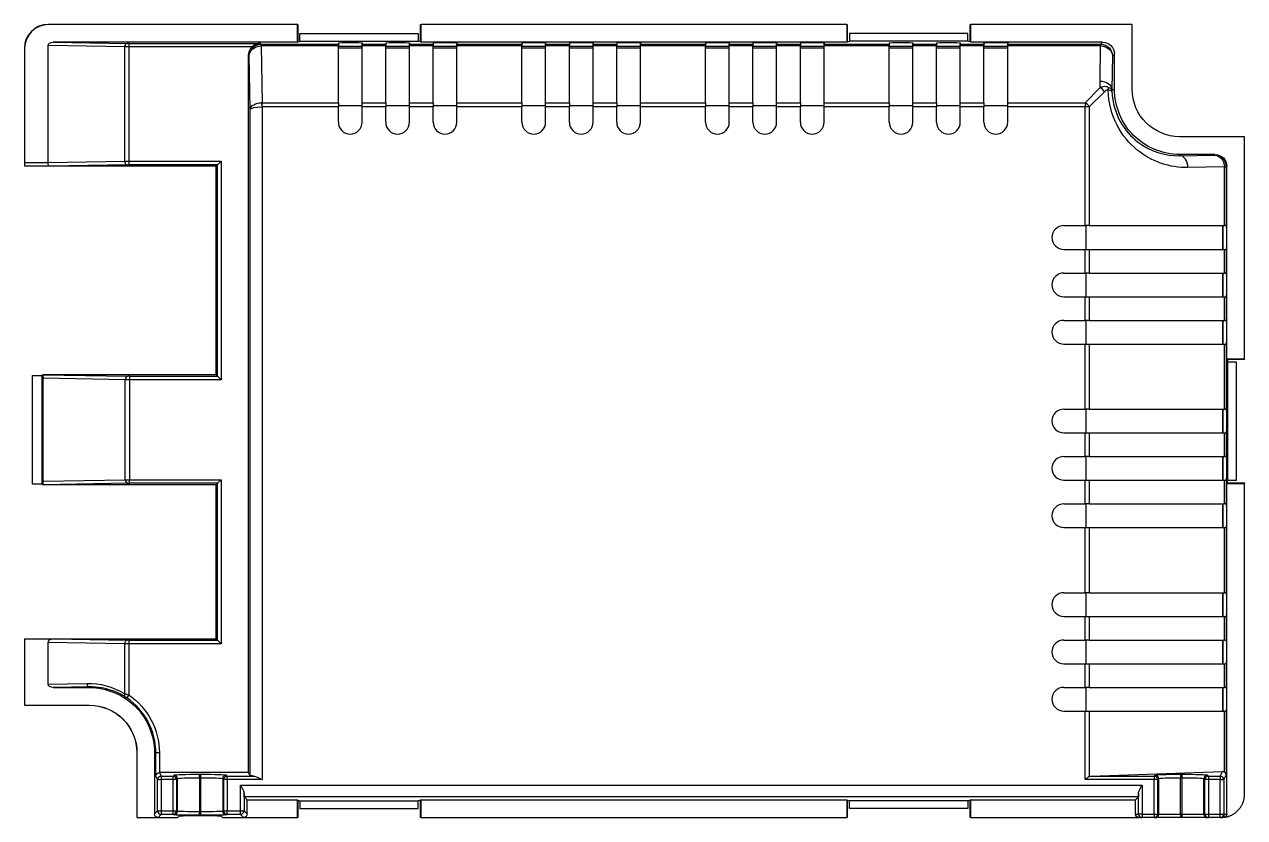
# Model space of a CAD drawing. Header units: millimetres. Extents: x 135 to 621, y 172 to 816.
# Drawn here: x 220 to 323, y 593.3 to 660.3 of the extents above; entities that cross this region are included whole.
import ezdxf

# ---------------------------------------------------------------- set-up
doc = ezdxf.new("R2010")
doc.units = ezdxf.units.MM
doc.layers.add('13', color=7, linetype='CONTINUOUS')

msp = doc.modelspace()

# ---------------------------------------------------------------- linework, layer by layer
at = {"layer": '13', "color": 155, "linetype": 'Continuous'}
for p, q in [((243.03, 660.303), (221.96, 660.303)), ((221.96, 660.286), (221.96, 660.303)), ((242.977, 660.286), (221.96, 660.286)), ((242.977, 660.286), (243.03, 660.303)), ((242.977, 660.286), (242.977, 658.803)), ((243.03, 660.303), (243.03, 658.821)), ((253.396, 658.821), (253.396, 660.303)), ((253.396, 660.303), (253.449, 660.303)), ((289.372, 660.303), (253.449, 660.303)), ((253.449, 658.803), (253.449, 660.303)), ((289.372, 660.303), (289.372, 658.803)), ((289.372, 660.303), (289.425, 660.303)), ((289.425, 660.303), (289.425, 658.821)), ((299.792, 658.821), (299.792, 660.303)), ((299.792, 660.303), (299.844, 660.303)), ((313.476, 660.303), (299.844, 660.303)), ((299.844, 658.803), (299.844, 660.303)), ((313.476, 654.817), (313.476, 660.303)), ((243.213, 658.882), (243.213, 659.533)), ((243.213, 659.533), (253.213, 659.533)), ((253.213, 659.533), (253.213, 658.882)), ((289.608, 659.533), (289.608, 658.882)), ((299.608, 659.533), (289.608, 659.533)), ((299.608, 658.882), (299.608, 659.533)), ((219.961, 658.303), (219.961, 648.319)), ((219.978, 658.303), (219.961, 658.303)), ((219.978, 658.303), (219.978, 648.631)), ((228.428, 658.396), (221.96, 658.507)), ((221.96, 648.633), (221.96, 658.507)), ((222.382, 658.803), (228.639, 658.696)), ((242.977, 658.803), (222.382, 658.803)), ((228.428, 648.744), (228.428, 658.396)), ((228.779, 658.695), (228.779, 658.395)), ((228.779, 658.695), (239.881, 658.695)), ((228.779, 658.395), (228.779, 648.745)), ((239.177, 658.395), (228.779, 658.395)), ((239.881, 658.695), (239.943, 658.632)), ((239.937, 658.483), (240.02, 653.687)), ((239.943, 658.483), (239.943, 658.632)), ((239.943, 658.632), (246.461, 658.632)), ((246.461, 658.483), (239.943, 658.483)), ((242.977, 658.803), (243.03, 658.821)), ((243.03, 658.821), (243.213, 658.882)), ((243.213, 658.882), (253.213, 658.882)), ((246.461, 658.751), (246.461, 658.632)), ((246.461, 658.632), (246.461, 658.483)), ((246.461, 653.687), (246.461, 658.483)), ((246.461, 658.331), (248.461, 658.331)), ((248.461, 658.751), (248.461, 658.632)), ((248.461, 658.632), (250.461, 658.632)), ((248.461, 658.483), (248.461, 658.632)), ((250.461, 658.483), (248.461, 658.483)), ((248.461, 653.687), (248.461, 658.483)), ((250.461, 658.751), (250.461, 658.632)), ((250.461, 658.632), (250.461, 658.483)), ((250.461, 653.687), (250.461, 658.483)), ((250.461, 658.331), (252.461, 658.331)), ((252.461, 658.751), (252.461, 658.632)), ((252.461, 658.483), (252.461, 658.632)), ((252.461, 658.632), (254.461, 658.632)), ((254.461, 658.483), (252.461, 658.483)), ((252.461, 653.687), (252.461, 658.483)), ((253.396, 658.821), (253.213, 658.882)), ((253.449, 658.803), (253.396, 658.821)), ((289.372, 658.803), (253.449, 658.803)), ((254.461, 658.751), (254.461, 658.632)), ((254.461, 658.632), (254.461, 658.483)), ((254.461, 653.687), (254.461, 658.483)), ((254.461, 658.331), (256.461, 658.331)), ((256.461, 658.751), (256.461, 658.632)), ((256.461, 658.483), (256.461, 658.632)), ((256.461, 658.632), (261.961, 658.632)), ((256.461, 653.687), (256.461, 658.483)), ((261.961, 658.483), (256.461, 658.483)), ((261.961, 658.751), (261.961, 658.632)), ((261.961, 658.632), (261.961, 658.483)), ((261.961, 653.687), (261.961, 658.483)), ((261.961, 658.331), (263.961, 658.331)), ((263.961, 658.751), (263.961, 658.632)), ((263.961, 658.483), (263.961, 658.632)), ((263.961, 658.632), (265.961, 658.632)), ((265.961, 658.483), (263.961, 658.483)), ((263.961, 653.687), (263.961, 658.483)), ((265.961, 658.751), (265.961, 658.632)), ((265.961, 658.632), (265.961, 658.483)), ((265.961, 653.687), (265.961, 658.483)), ((265.961, 658.331), (267.961, 658.331)), ((267.961, 658.751), (267.961, 658.632)), ((267.961, 658.483), (267.961, 658.632)), ((267.961, 658.632), (269.961, 658.632)), ((267.961, 653.687), (267.961, 658.483)), ((269.961, 658.483), (267.961, 658.483)), ((269.961, 658.751), (269.961, 658.632)), ((269.961, 658.632), (269.961, 658.483)), ((269.961, 653.687), (269.961, 658.483)), ((269.961, 658.331), (271.961, 658.331)), ((271.961, 658.751), (271.961, 658.632)), ((271.961, 658.632), (277.461, 658.632)), ((271.961, 658.483), (271.961, 658.632)), ((271.961, 653.687), (271.961, 658.483)), ((277.461, 658.483), (271.961, 658.483)), ((277.461, 658.751), (277.461, 658.632)), ((277.461, 658.632), (277.461, 658.483)), ((277.461, 653.687), (277.461, 658.483)), ((277.461, 658.331), (279.461, 658.331)), ((279.461, 658.751), (279.461, 658.632)), ((279.461, 658.632), (281.461, 658.632)), ((279.461, 658.483), (279.461, 658.632)), ((281.461, 658.483), (279.461, 658.483)), ((279.461, 653.687), (279.461, 658.483)), ((281.461, 658.751), (281.461, 658.632)), ((281.461, 658.632), (281.461, 658.483)), ((281.461, 653.687), (281.461, 658.483)), ((281.461, 658.331), (283.461, 658.331)), ((283.461, 658.751), (283.461, 658.632)), ((283.461, 658.483), (283.461, 658.632)), ((283.461, 658.632), (285.461, 658.632)), ((283.461, 653.687), (283.461, 658.483)), ((285.461, 658.483), (283.461, 658.483)), ((285.461, 658.751), (285.461, 658.632)), ((285.461, 658.632), (285.461, 658.483)), ((285.461, 653.687), (285.461, 658.483)), ((285.461, 658.331), (287.461, 658.331)), ((287.461, 658.751), (287.461, 658.632)), ((287.461, 658.483), (287.461, 658.632)), ((287.461, 658.632), (292.961, 658.632)), ((292.961, 658.483), (287.461, 658.483)), ((287.461, 653.687), (287.461, 658.483)), ((289.372, 658.803), (289.425, 658.821)), ((289.425, 658.821), (289.608, 658.882)), ((299.608, 658.882), (289.608, 658.882)), ((292.961, 658.751), (292.961, 658.632)), ((292.961, 658.632), (292.961, 658.483)), ((292.961, 653.687), (292.961, 658.483)), ((292.961, 658.331), (294.961, 658.331)), ((294.961, 658.751), (294.961, 658.632)), ((294.961, 658.632), (296.961, 658.632)), ((294.961, 658.483), (294.961, 658.632)), ((296.961, 658.483), (294.961, 658.483)), ((294.961, 653.687), (294.961, 658.483)), ((296.961, 658.751), (296.961, 658.632)), ((296.961, 658.632), (296.961, 658.483)), ((296.961, 653.687), (296.961, 658.483)), ((296.961, 658.331), (298.961, 658.331)), ((298.961, 658.751), (298.961, 658.632)), ((298.961, 658.483), (298.961, 658.632)), ((298.961, 658.632), (300.961, 658.632)), ((300.961, 658.483), (298.961, 658.483)), ((298.961, 653.687), (298.961, 658.483)), ((299.792, 658.821), (299.608, 658.882)), ((299.844, 658.803), (299.792, 658.821)), ((310.976, 658.803), (299.844, 658.803)), ((300.961, 658.751), (300.961, 658.632)), ((300.961, 658.632), (300.961, 658.483)), ((300.961, 653.687), (300.961, 658.483)), ((300.961, 658.331), (302.961, 658.331)), ((302.961, 658.751), (302.961, 658.632)), ((302.961, 658.632), (310.805, 658.632)), ((302.961, 658.483), (302.961, 658.632)), ((302.961, 653.687), (302.961, 658.483)), ((310.805, 658.483), (302.961, 658.483)), ((310.76, 655.518), (310.811, 658.483)), ((310.805, 658.632), (310.976, 658.803)), ((310.805, 658.632), (310.805, 658.483)), ((238.886, 597.1), (238.886, 657.69)), ((238.94, 657.636), (238.886, 657.69)), ((239.017, 653.132), (238.94, 657.636)), ((311.808, 657.636), (311.76, 654.817)), ((311.976, 657.803), (311.808, 657.636)), ((311.976, 654.817), (311.976, 657.803)), ((309.494, 653.687), (310.774, 654.967)), ((311.124, 654.616), (309.845, 653.337)), ((311.76, 654.817), (311.976, 654.817)), ((239.017, 596.837), (239.017, 653.132)), ((240.017, 653.337), (240.015, 653.687)), ((240.017, 653.337), (240.017, 596.513)), ((240.02, 653.337), (240.02, 653.687)), ((240.02, 653.687), (246.461, 653.687)), ((246.461, 653.337), (240.02, 653.337)), ((246.461, 653.687), (246.461, 653.337)), ((248.461, 653.419), (246.461, 653.419)), ((246.461, 652.041), (246.461, 653.337)), ((248.461, 653.337), (248.461, 653.687)), ((248.461, 653.687), (250.461, 653.687)), ((250.461, 653.337), (248.461, 653.337)), ((248.461, 652.041), (248.461, 653.337)), ((250.461, 653.687), (250.461, 653.337)), ((252.461, 653.419), (250.461, 653.419)), ((250.461, 652.041), (250.461, 653.337)), ((252.461, 653.337), (252.461, 653.687)), ((252.461, 653.687), (254.461, 653.687)), ((254.461, 653.337), (252.461, 653.337)), ((252.461, 652.041), (252.461, 653.337)), ((254.461, 653.687), (254.461, 653.337)), ((256.461, 653.419), (254.461, 653.419)), ((254.461, 652.041), (254.461, 653.337)), ((256.461, 653.337), (256.461, 653.687)), ((256.461, 653.687), (261.961, 653.687)), ((261.961, 653.337), (256.461, 653.337)), ((256.461, 652.041), (256.461, 653.337)), ((261.961, 653.687), (261.961, 653.337)), ((263.961, 653.419), (261.961, 653.419)), ((261.961, 652.041), (261.961, 653.337)), ((263.961, 653.337), (263.961, 653.687)), ((263.961, 653.687), (265.961, 653.687)), ((263.961, 652.041), (263.961, 653.337)), ((265.961, 653.337), (263.961, 653.337)), ((265.961, 653.687), (265.961, 653.337)), ((267.961, 653.419), (265.961, 653.419)), ((265.961, 652.041), (265.961, 653.337)), ((267.961, 653.687), (269.961, 653.687)), ((267.961, 653.337), (267.961, 653.687)), ((269.961, 653.337), (267.961, 653.337)), ((267.961, 652.041), (267.961, 653.337)), ((269.961, 653.687), (269.961, 653.337)), ((271.961, 653.419), (269.961, 653.419)), ((269.961, 652.041), (269.961, 653.337)), ((271.961, 653.687), (277.461, 653.687)), ((271.961, 653.337), (271.961, 653.687)), ((277.461, 653.337), (271.961, 653.337)), ((271.961, 652.041), (271.961, 653.337)), ((277.461, 653.687), (277.461, 653.337)), ((279.461, 653.419), (277.461, 653.419)), ((277.461, 652.041), (277.461, 653.337)), ((279.461, 653.687), (281.461, 653.687)), ((279.461, 653.337), (279.461, 653.687)), ((279.461, 652.041), (279.461, 653.337)), ((281.461, 653.337), (279.461, 653.337)), ((281.461, 653.687), (281.461, 653.337)), ((283.461, 653.419), (281.461, 653.419)), ((281.461, 652.041), (281.461, 653.337)), ((283.461, 653.337), (283.461, 653.687)), ((283.461, 653.687), (285.461, 653.687)), ((283.461, 652.041), (283.461, 653.337)), ((285.461, 653.337), (283.461, 653.337)), ((285.461, 653.687), (285.461, 653.337)), ((287.461, 653.419), (285.461, 653.419)), ((285.461, 652.041), (285.461, 653.337)), ((287.461, 653.337), (287.461, 653.687)), ((287.461, 653.687), (292.961, 653.687)), ((287.461, 652.041), (287.461, 653.337)), ((292.961, 653.337), (287.461, 653.337)), ((292.961, 653.687), (292.961, 653.337)), ((294.961, 653.419), (292.961, 653.419)), ((292.961, 652.041), (292.961, 653.337)), ((294.961, 653.337), (294.961, 653.687)), ((294.961, 653.687), (296.961, 653.687)), ((296.961, 653.337), (294.961, 653.337)), ((294.961, 652.041), (294.961, 653.337)), ((296.961, 653.687), (296.961, 653.337)), ((298.961, 653.419), (296.961, 653.419)), ((296.961, 652.041), (296.961, 653.337)), ((298.961, 653.687), (300.961, 653.687)), ((298.961, 653.337), (298.961, 653.687)), ((300.961, 653.337), (298.961, 653.337)), ((298.961, 652.041), (298.961, 653.337)), ((300.961, 653.687), (300.961, 653.337)), ((302.961, 653.419), (300.961, 653.419)), ((300.961, 652.041), (300.961, 653.337)), ((302.961, 653.337), (302.961, 653.687)), ((302.961, 653.687), (309.494, 653.687)), ((309.494, 653.337), (302.961, 653.337)), ((302.961, 652.041), (302.961, 653.337)), ((309.494, 653.687), (309.494, 653.337)), ((309.845, 653.337), (309.494, 653.337)), ((309.494, 643.303), (309.494, 653.337)), ((309.845, 653.337), (309.845, 643.303)), ((322.961, 650.818), (317.475, 650.818)), ((322.961, 632.039), (322.961, 650.818)), ((317.475, 649.214), (317.475, 649.318)), ((320.461, 649.318), (317.475, 649.318)), ((317.475, 649.214), (320.407, 649.264)), ((320.407, 649.264), (320.461, 649.318)), ((219.973, 648.331), (219.961, 648.319)), ((222.011, 648.319), (219.961, 648.319)), ((222.082, 648.331), (219.973, 648.331)), ((219.978, 648.631), (221.96, 648.631)), ((221.96, 648.633), (228.428, 648.744)), ((236.143, 648.319), (222.011, 648.319)), ((228.639, 648.444), (222.082, 648.331)), ((228.779, 648.745), (228.779, 648.445)), ((228.779, 648.745), (236.569, 648.745)), ((236.269, 648.445), (228.779, 648.445)), ((236.269, 648.445), (236.143, 648.319)), ((236.143, 630.716), (236.143, 648.319)), ((236.569, 648.745), (236.269, 648.445)), ((236.269, 630.591), (236.269, 648.445)), ((236.569, 648.745), (236.569, 630.291)), ((321.254, 648.267), (318.176, 648.214)), ((321.403, 648.261), (321.254, 648.261)), ((321.254, 643.303), (321.254, 648.261)), ((321.461, 648.318), (321.403, 648.261)), ((321.403, 648.261), (321.403, 643.303)), ((321.461, 632.039), (321.461, 648.318)), ((307.699, 643.303), (309.494, 643.303)), ((309.845, 643.303), (309.494, 643.303)), ((309.576, 641.303), (309.576, 643.303)), ((309.845, 643.303), (321.254, 643.303)), ((321.102, 643.303), (321.102, 641.303)), ((321.403, 643.303), (321.254, 643.303)), ((321.408, 643.303), (321.403, 643.303)), ((307.699, 641.303), (309.494, 641.303)), ((309.494, 641.303), (309.845, 641.303)), ((309.494, 639.303), (309.494, 641.303)), ((309.845, 641.303), (309.845, 639.303)), ((309.845, 641.303), (321.254, 641.303)), ((321.254, 639.303), (321.254, 641.303)), ((321.254, 641.303), (321.403, 641.303)), ((321.408, 641.303), (321.403, 641.303)), ((321.403, 641.303), (321.403, 639.303)), ((307.699, 639.303), (309.494, 639.303)), ((309.845, 639.303), (309.494, 639.303)), ((309.576, 637.303), (309.576, 639.303)), ((309.845, 639.303), (321.254, 639.303)), ((321.102, 639.303), (321.102, 637.303)), ((321.403, 639.303), (321.254, 639.303)), ((321.408, 639.303), (321.403, 639.303)), ((307.699, 637.303), (309.494, 637.303)), ((309.494, 637.303), (309.845, 637.303)), ((309.494, 635.303), (309.494, 637.303)), ((309.845, 637.303), (309.845, 635.303)), ((309.845, 637.303), (321.254, 637.303)), ((321.254, 635.303), (321.254, 637.303)), ((321.254, 637.303), (321.403, 637.303)), ((321.403, 637.303), (321.403, 635.303)), ((321.408, 637.303), (321.403, 637.303)), ((307.699, 635.303), (309.494, 635.303)), ((309.845, 635.303), (309.494, 635.303)), ((309.576, 633.303), (309.576, 635.303)), ((309.845, 635.303), (321.254, 635.303)), ((321.102, 635.303), (321.102, 633.303)), ((321.403, 635.303), (321.254, 635.303)), ((321.408, 635.303), (321.403, 635.303)), ((307.699, 633.303), (309.494, 633.303)), ((309.494, 627.803), (309.494, 633.303)), ((309.494, 633.303), (309.845, 633.303)), ((309.845, 633.303), (309.845, 627.803)), ((309.845, 633.303), (321.254, 633.303)), ((321.254, 633.303), (321.403, 633.303)), ((321.254, 627.803), (321.254, 633.303)), ((321.403, 633.303), (321.403, 627.803)), ((321.408, 633.303), (321.403, 633.303)), ((322.961, 632.039), (321.461, 632.039)), ((321.461, 632.039), (321.478, 631.986)), ((321.478, 631.986), (321.539, 631.803)), ((322.961, 631.986), (321.478, 631.986)), ((321.539, 631.803), (322.249, 631.803)), ((321.539, 621.773), (321.539, 631.803)), ((322.249, 631.803), (322.249, 621.773)), ((322.961, 632.039), (322.961, 631.986)), ((220.654, 630.655), (221.462, 630.655)), ((220.654, 621.477), (220.654, 630.655)), ((221.462, 630.655), (221.523, 630.716)), ((221.462, 621.477), (221.462, 630.655)), ((221.523, 630.716), (221.525, 630.714)), ((236.143, 630.716), (221.523, 630.716)), ((221.525, 630.714), (228.689, 630.592)), ((221.532, 621.722), (221.532, 630.411)), ((228.478, 630.292), (221.532, 630.411)), ((228.829, 630.591), (236.269, 630.591)), ((228.829, 630.591), (228.829, 630.291)), ((236.143, 630.716), (236.269, 630.591)), ((236.569, 630.291), (236.269, 630.591)), ((228.478, 621.841), (228.478, 630.292)), ((228.829, 630.291), (228.829, 621.842)), ((236.569, 630.291), (228.829, 630.291)), ((307.699, 627.803), (309.494, 627.803)), ((309.845, 627.803), (309.494, 627.803)), ((309.576, 625.803), (309.576, 627.803)), ((309.845, 627.803), (321.254, 627.803)), ((321.102, 627.803), (321.102, 625.803)), ((321.403, 627.803), (321.254, 627.803)), ((321.408, 627.803), (321.403, 627.803)), ((307.699, 625.803), (309.494, 625.803)), ((309.494, 625.803), (309.845, 625.803)), ((309.494, 623.803), (309.494, 625.803)), ((309.845, 625.803), (309.845, 623.803)), ((309.845, 625.803), (321.254, 625.803)), ((321.254, 623.803), (321.254, 625.803)), ((321.254, 625.803), (321.403, 625.803)), ((321.408, 625.803), (321.403, 625.803)), ((321.403, 625.803), (321.403, 623.803)), ((307.699, 623.803), (309.494, 623.803)), ((309.845, 623.803), (309.494, 623.803)), ((309.576, 621.803), (309.576, 623.803)), ((309.845, 623.803), (321.254, 623.803)), ((321.102, 623.803), (321.102, 621.803)), ((321.403, 623.803), (321.254, 623.803)), ((321.408, 623.803), (321.403, 623.803)), ((221.462, 621.477), (220.654, 621.477)), ((221.462, 621.477), (221.523, 621.416)), ((221.523, 621.416), (221.525, 621.418)), ((236.143, 621.416), (221.523, 621.416)), ((228.689, 621.541), (221.525, 621.418)), ((221.532, 621.722), (228.478, 621.841)), ((228.829, 621.842), (236.569, 621.842)), ((228.829, 621.542), (228.829, 621.842)), ((236.269, 621.542), (228.829, 621.542)), ((236.269, 621.542), (236.143, 621.416)), ((236.143, 608.416), (236.143, 621.416)), ((236.269, 621.542), (236.569, 621.842)), ((236.269, 608.291), (236.269, 621.542)), ((236.569, 621.842), (236.569, 607.991)), ((307.699, 621.803), (309.494, 621.803)), ((309.494, 619.803), (309.494, 621.803)), ((309.494, 621.803), (309.845, 621.803)), ((309.845, 621.803), (309.845, 619.803)), ((309.845, 621.803), (321.254, 621.803)), ((321.254, 619.803), (321.254, 621.803)), ((321.254, 621.803), (321.403, 621.803)), ((321.408, 621.803), (321.403, 621.803)), ((321.403, 621.803), (321.403, 619.803)), ((321.461, 621.538), (321.478, 621.59)), ((321.461, 593.615), (321.461, 621.538)), ((321.461, 621.538), (322.961, 621.538)), ((321.478, 621.59), (321.539, 621.773)), ((321.478, 621.59), (322.961, 621.59)), ((322.249, 621.773), (321.539, 621.773)), ((322.961, 621.59), (322.961, 621.538)), ((322.961, 595.303), (322.961, 621.538)), ((307.699, 619.803), (309.494, 619.803)), ((309.845, 619.803), (309.494, 619.803)), ((309.576, 617.803), (309.576, 619.803)), ((309.845, 619.803), (321.254, 619.803)), ((321.102, 619.803), (321.102, 617.803)), ((321.403, 619.803), (321.254, 619.803)), ((321.408, 619.803), (321.403, 619.803)), ((307.699, 617.803), (309.494, 617.803)), ((309.494, 612.303), (309.494, 617.803)), ((309.494, 617.803), (309.845, 617.803)), ((309.845, 617.803), (321.254, 617.803)), ((309.845, 617.803), (309.845, 612.303)), ((321.254, 612.303), (321.254, 617.803)), ((321.254, 617.803), (321.403, 617.803)), ((321.408, 617.803), (321.403, 617.803)), ((321.403, 617.803), (321.403, 612.303)), ((307.699, 612.303), (309.494, 612.303)), ((309.845, 612.303), (309.494, 612.303)), ((309.576, 610.303), (309.576, 612.303)), ((309.845, 612.303), (321.254, 612.303)), ((321.102, 612.303), (321.102, 610.303)), ((321.403, 612.303), (321.254, 612.303)), ((321.408, 612.303), (321.403, 612.303)), ((307.699, 610.303), (309.494, 610.303)), ((309.494, 608.303), (309.494, 610.303)), ((309.494, 610.303), (309.845, 610.303)), ((309.845, 610.303), (321.254, 610.303)), ((309.845, 610.303), (309.845, 608.303)), ((321.254, 610.303), (321.403, 610.303)), ((321.254, 608.303), (321.254, 610.303)), ((321.403, 610.303), (321.403, 608.303)), ((321.408, 610.303), (321.403, 610.303)), ((219.961, 608.416), (219.961, 602.788)), ((219.978, 608.399), (219.961, 608.416)), ((219.961, 608.416), (221.511, 608.416)), ((219.978, 608.399), (222.382, 608.399)), ((219.978, 608.399), (219.978, 602.806)), ((221.511, 608.416), (236.143, 608.416)), ((228.428, 607.992), (221.96, 608.103)), ((221.96, 604.584), (221.96, 608.103)), ((222.382, 608.399), (228.639, 608.292)), ((228.428, 603.754), (228.428, 607.992)), ((228.779, 608.291), (228.779, 607.991)), ((228.779, 608.291), (236.269, 608.291)), ((236.569, 607.991), (228.779, 607.991)), ((228.779, 607.991), (228.779, 603.663)), ((236.269, 608.291), (236.143, 608.416)), ((236.269, 608.291), (236.569, 607.991)), ((307.699, 608.303), (309.494, 608.303)), ((309.845, 608.303), (309.494, 608.303)), ((309.576, 606.303), (309.576, 608.303)), ((309.845, 608.303), (321.254, 608.303)), ((321.102, 608.303), (321.102, 606.303)), ((321.403, 608.303), (321.254, 608.303)), ((321.408, 608.303), (321.403, 608.303)), ((307.699, 606.303), (309.494, 606.303)), ((309.494, 604.303), (309.494, 606.303)), ((309.494, 606.303), (309.845, 606.303)), ((309.845, 606.303), (321.254, 606.303)), ((309.845, 606.303), (309.845, 604.303)), ((321.254, 606.303), (321.403, 606.303)), ((321.254, 604.303), (321.254, 606.303)), ((321.403, 606.303), (321.403, 604.303)), ((321.408, 606.303), (321.403, 606.303)), ((221.96, 604.584), (225.236, 604.641)), ((225.446, 604.341), (222.382, 604.288)), ((222.382, 604.288), (225.446, 604.288)), ((225.446, 604.341), (225.446, 604.288)), ((228.779, 603.663), (228.61, 603.415)), ((307.699, 604.303), (309.494, 604.303)), ((309.845, 604.303), (309.494, 604.303)), ((309.576, 602.303), (309.576, 604.303)), ((309.845, 604.303), (321.254, 604.303)), ((321.102, 604.303), (321.102, 602.303)), ((321.403, 604.303), (321.254, 604.303)), ((321.408, 604.303), (321.403, 604.303)), ((219.978, 602.806), (219.961, 602.788)), ((219.961, 602.788), (225.446, 602.788)), ((219.978, 602.806), (225.446, 602.806)), ((225.446, 602.806), (225.446, 602.788)), ((307.699, 602.303), (309.494, 602.303)), ((309.494, 596.513), (309.494, 602.303)), ((309.494, 602.303), (309.845, 602.303)), ((309.845, 602.303), (309.845, 596.769)), ((309.845, 602.303), (321.254, 602.303)), ((321.254, 602.303), (321.403, 602.303)), ((321.254, 597.155), (321.254, 602.303)), ((321.403, 602.303), (321.403, 596.911)), ((321.408, 602.303), (321.403, 602.303)), ((229.446, 598.789), (229.446, 593.303)), ((229.463, 598.789), (229.446, 598.789)), ((229.463, 598.789), (229.463, 593.321)), ((231.054, 598.789), (230.946, 598.789)), ((230.946, 598.789), (230.946, 593.621)), ((231.054, 598.789), (231.354, 598.789)), ((231.054, 596.81), (231.054, 598.789)), ((231.354, 598.789), (231.354, 597.1)), ((231.202, 596.513), (231.054, 596.81)), ((231.202, 593.877), (231.202, 596.513)), ((231.202, 596.513), (231.502, 596.513)), ((238.886, 597.1), (231.359, 597.1)), ((231.359, 597.1), (231.502, 596.813)), ((231.502, 596.813), (232.505, 596.813)), ((231.502, 596.813), (231.502, 596.513)), ((232.505, 596.513), (231.502, 596.513)), ((231.502, 596.513), (231.502, 593.877)), ((232.505, 596.813), (232.59, 596.898)), ((232.505, 596.513), (232.505, 596.813)), ((232.505, 593.877), (232.505, 596.513)), ((232.805, 596.513), (232.505, 596.513)), ((232.89, 596.598), (232.805, 596.513)), ((232.805, 596.513), (232.805, 593.877)), ((232.89, 593.835), (232.89, 596.598)), ((234.739, 596.67), (234.739, 596.97)), ((234.739, 596.97), (234.851, 596.97)), ((234.851, 596.67), (234.739, 596.67)), ((234.739, 596.67), (234.739, 593.799)), ((234.851, 596.67), (234.851, 596.97)), ((234.851, 593.799), (234.851, 596.67)), ((236.785, 596.513), (236.7, 596.598)), ((236.7, 596.598), (236.7, 593.835)), ((237.085, 596.513), (236.785, 596.513)), ((236.785, 593.877), (236.785, 596.513)), ((237, 596.898), (237.085, 596.813)), ((237.085, 596.813), (239.313, 596.813)), ((237.085, 596.513), (237.085, 596.813)), ((240.017, 596.513), (237.085, 596.513)), ((237.085, 596.513), (237.085, 593.877)), ((239.017, 596.837), (238.886, 597.1)), ((315.321, 596.513), (309.494, 596.513)), ((309.993, 596.813), (321.094, 597.194)), ((309.993, 596.813), (315.321, 596.813)), ((315.321, 596.813), (315.406, 596.898)), ((315.321, 596.813), (315.321, 596.513)), ((315.321, 593.603), (315.321, 596.513)), ((315.621, 596.513), (315.321, 596.513)), ((315.705, 596.598), (315.621, 596.513)), ((315.621, 596.513), (315.621, 593.603)), ((315.705, 596.598), (315.705, 593.603)), ((317.554, 596.97), (317.667, 596.97)), ((317.554, 596.97), (317.554, 596.67)), ((317.667, 596.67), (317.554, 596.67)), ((317.554, 593.603), (317.554, 596.67)), ((317.667, 596.97), (317.667, 596.67)), ((317.667, 596.67), (317.667, 593.603)), ((319.601, 596.513), (319.516, 596.598)), ((319.516, 593.603), (319.516, 596.598)), ((319.601, 593.603), (319.601, 596.513)), ((319.9, 596.513), (319.601, 596.513)), ((319.816, 596.898), (319.9, 596.813)), ((319.9, 596.813), (319.9, 596.513)), ((319.9, 596.813), (320.904, 596.813)), ((320.904, 596.513), (319.9, 596.513)), ((319.9, 596.513), (319.9, 593.603)), ((320.904, 596.813), (321.094, 597.194)), ((320.904, 596.813), (320.904, 596.513)), ((320.904, 593.603), (320.904, 596.513)), ((320.904, 596.513), (321.204, 596.513)), ((321.403, 596.911), (321.204, 596.513)), ((321.204, 596.513), (321.204, 593.603)), ((238.2, 593.877), (238.2, 596.048)), ((238.2, 596.048), (314.306, 596.048)), ((314.306, 596.048), (314.306, 593.603)), ((238.5, 595.339), (238.5, 593.877)), ((238.757, 594.803), (238.512, 595.048)), ((313.994, 595.048), (238.512, 595.048)), ((238.757, 594.803), (242.977, 594.803)), ((238.757, 593.621), (238.757, 594.803)), ((242.977, 594.803), (242.977, 593.321)), ((242.977, 594.803), (243.03, 594.786)), ((243.03, 594.786), (243.03, 593.303)), ((243.03, 594.786), (243.213, 594.725)), ((243.213, 594.725), (243.213, 594.073)), ((243.213, 594.725), (253.213, 594.725)), ((253.396, 594.786), (253.213, 594.725)), ((253.213, 594.073), (253.213, 594.725)), ((253.449, 594.803), (253.396, 594.786)), ((253.396, 593.303), (253.396, 594.786)), ((253.449, 593.303), (253.449, 594.803)), ((253.449, 594.803), (289.372, 594.803)), ((289.372, 594.803), (289.425, 594.786)), ((289.372, 594.803), (289.372, 593.303)), ((289.425, 594.786), (289.425, 593.303)), ((289.425, 594.786), (289.608, 594.725)), ((299.608, 594.725), (289.608, 594.725)), ((289.608, 594.073), (289.608, 594.725)), ((299.792, 594.786), (299.608, 594.725)), ((299.608, 594.725), (299.608, 594.073)), ((299.844, 594.803), (299.792, 594.786)), ((299.792, 593.303), (299.792, 594.786)), ((299.844, 594.803), (313.749, 594.803)), ((299.844, 593.303), (299.844, 594.803)), ((313.749, 594.803), (313.994, 595.048)), ((313.749, 593.603), (313.749, 594.803)), ((314.006, 593.603), (314.006, 595.339)), ((229.463, 593.321), (229.446, 593.303)), ((229.446, 593.303), (232.915, 593.303)), ((229.463, 593.321), (231.246, 593.321)), ((230.946, 593.621), (231.202, 593.877)), ((231.202, 593.877), (231.502, 593.877)), ((231.502, 593.577), (231.246, 593.321)), ((231.502, 593.877), (231.502, 593.577)), ((231.502, 593.877), (232.505, 593.877)), ((232.505, 593.577), (231.502, 593.577)), ((232.505, 593.577), (232.505, 593.877)), ((232.505, 593.877), (232.805, 593.877)), ((232.59, 593.535), (232.505, 593.577)), ((232.805, 593.877), (232.89, 593.835)), ((232.915, 593.303), (233.061, 593.449)), ((234.739, 593.799), (234.851, 593.799)), ((234.739, 593.499), (234.739, 593.799)), ((234.851, 593.499), (234.739, 593.499)), ((234.761, 593.478), (234.829, 593.478)), ((234.851, 593.499), (234.851, 593.799)), ((236.529, 593.449), (236.675, 593.303)), ((236.675, 593.303), (243.03, 593.303)), ((236.7, 593.835), (236.785, 593.877)), ((236.785, 593.877), (237.085, 593.877)), ((237.085, 593.577), (237, 593.535)), ((237.085, 593.577), (237.085, 593.877)), ((237.085, 593.877), (238.2, 593.877)), ((238.2, 593.577), (237.085, 593.577)), ((238.2, 593.877), (238.5, 593.877)), ((238.2, 593.577), (238.2, 593.877)), ((238.457, 593.321), (238.2, 593.577)), ((238.457, 593.321), (242.977, 593.321)), ((238.5, 593.877), (238.757, 593.621)), ((243.03, 593.303), (242.977, 593.321)), ((243.213, 594.073), (253.213, 594.073)), ((253.449, 593.303), (253.396, 593.303)), ((253.449, 593.303), (289.372, 593.303)), ((289.425, 593.303), (289.372, 593.303)), ((299.608, 594.073), (289.608, 594.073)), ((299.844, 593.303), (299.792, 593.303)), ((299.844, 593.303), (314.049, 593.303)), ((313.749, 593.603), (314.006, 593.603)), ((314.306, 593.603), (314.006, 593.603)), ((314.306, 593.303), (314.049, 593.303)), ((314.306, 593.603), (315.321, 593.603)), ((314.306, 593.603), (314.306, 593.303)), ((315.321, 593.303), (314.306, 593.303)), ((315.321, 593.603), (315.621, 593.603)), ((315.321, 593.603), (315.321, 593.303)), ((315.406, 593.303), (315.321, 593.303)), ((317.554, 593.303), (315.406, 593.303)), ((315.621, 593.603), (315.705, 593.603)), ((315.705, 593.603), (317.554, 593.603)), ((317.554, 593.603), (317.554, 593.303)), ((317.554, 593.603), (317.667, 593.603)), ((317.667, 593.303), (317.554, 593.303)), ((317.667, 593.603), (317.667, 593.303)), ((317.667, 593.603), (319.516, 593.603)), ((319.816, 593.303), (317.667, 593.303)), ((319.516, 593.603), (319.601, 593.603)), ((319.601, 593.603), (319.9, 593.603)), ((319.9, 593.303), (319.816, 593.303)), ((319.9, 593.603), (319.9, 593.303)), ((319.9, 593.603), (320.904, 593.603)), ((320.904, 593.303), (319.9, 593.303)), ((320.904, 593.303), (320.904, 593.603)), ((320.904, 593.603), (321.204, 593.603)), ((320.961, 593.303), (320.904, 593.303)), ((321.204, 593.603), (321.261, 593.603))]:
    msp.add_line(p, q, dxfattribs=at)
for centre, start, end in [((247.461, 652.041), 180, 0), ((251.461, 652.041), 180, 0), ((255.461, 652.041), 180, 0), ((262.961, 652.041), 180, 0), ((266.961, 652.041), 180, 0), ((270.961, 652.041), 180, 0), ((278.461, 652.041), 180, 0), ((282.461, 652.041), 180, 0), ((286.461, 652.041), 180, 0), ((293.961, 652.041), 180, 0), ((297.961, 652.041), 180, 0), ((301.961, 652.041), 180, 0), ((307.699, 642.303), 90, 270), ((307.699, 638.303), 90, 270), ((307.699, 634.303), 90, 270), ((307.699, 626.803), 90, 270), ((307.699, 622.803), 90, 270), ((307.699, 618.803), 90, 270), ((307.699, 611.303), 90, 270), ((307.699, 607.303), 90, 270), ((307.699, 603.303), 90, 270)]:
    msp.add_arc(centre, 1, start, end, dxfattribs=at)
at = {"layer": '13', "color": 155, "linetype": 'Continuous', "extrusion": (0, 0, -1)}
for centre, major_axis, ratio, start_param, end_param in [((222.388, 658.503), (0.428, -0.007), 0.7008568, 3.1295714, 4.6879195), ((228.779, 658.398), (0.5, 0), 0.006982, 1.5707963, 2.3474678), ((228.779, 658.698), (0.2, 0), 0.0174551, 1.5707963, 2.3474678), ((239.886, 657.69), (0.707, -0.707), 0.9996955, 2.3563468, 3.1387978), ((239.94, 657.636), (-0.917, -0.401), 0.9947365, 0.4141202, 1.9724683), ((239.94, 657.636), (-1, -0.03), 0.8466695, 0.0351441, 1.5934921), ((239.952, 657.623), (0.389, -0.933), 0.9877777, 3.5195646, 3.5317082), ((239.952, 657.974), (0.2, -0.47), 0.9756465, 3.5226149, 3.534759), ((247.461, 658.751), (1, 0), 0.0174551, 3.1415927, 6.2831853), ((247.461, 658.451), (1, 0), 0.0174551, 3.1415927, 6.2831853), ((251.461, 658.751), (1, 0), 0.0174551, 3.1415927, 6.2831853), ((251.461, 658.451), (1, 0), 0.0174551, 3.1415927, 6.2831853), ((255.461, 658.751), (1, 0), 0.0174551, 3.1415927, 6.2831853), ((255.461, 658.451), (1, 0), 0.0174551, 3.1415927, 6.2831853), ((262.961, 658.751), (1, 0), 0.0174551, 3.1415927, 6.2831853), ((262.961, 658.451), (1, 0), 0.0174551, 3.1415927, 6.2831853), ((266.961, 658.751), (1, 0), 0.0174551, 3.1415927, 6.2831853), ((266.961, 658.451), (1, 0), 0.0174551, 3.1415927, 6.2831853), ((270.961, 658.751), (1, 0), 0.0174551, 3.1415927, 6.2831853), ((270.961, 658.451), (1, 0), 0.0174551, 3.1415927, 6.2831853), ((278.461, 658.751), (1, 0), 0.0174551, 3.1415927, 6.2831853), ((278.461, 658.451), (1, 0), 0.0174551, 3.1415927, 6.2831853), ((282.461, 658.751), (1, 0), 0.0174551, 3.1415927, 6.2831853), ((282.461, 658.451), (1, 0), 0.0174551, 3.1415927, 6.2831853), ((286.461, 658.751), (1, 0), 0.0174551, 3.1415927, 6.2831853), ((286.461, 658.451), (1, 0), 0.0174551, 3.1415927, 6.2831853), ((293.961, 658.751), (1, 0), 0.0174551, 3.1415927, 6.2831853), ((293.961, 658.451), (1, 0), 0.0174551, 3.1415927, 6.2831853), ((297.961, 658.751), (1, 0), 0.0174551, 3.1415927, 6.2831853), ((297.961, 658.451), (1, 0), 0.0174551, 3.1415927, 6.2831853), ((301.961, 658.751), (1, 0), 0.0174551, 3.1415927, 6.2831853), ((301.961, 658.451), (1, 0), 0.0174551, 3.1415927, 6.2831853), ((310.796, 657.623), (-0.39, -0.932), 0.9878171, 2.749903, 2.7620472), ((310.796, 657.974), (-0.2, -0.47), 0.9756564, 2.7482195, 2.7603638), ((310.808, 657.636), (1, -0.03), 0.8466695, 4.6896932, 6.2480412), ((310.808, 657.636), (0.917, -0.401), 0.9947365, 4.310717, 5.8690651), ((310.976, 657.803), (0.707, 0.707), 0.9996955, 5.4979394, 7.0684312), ((317.476, 654.819), (2.829, 2.829), 0.9996955, 2.3563468, 3.9268385), ((240.017, 653.132), (-1, -0.012), 0.5549646, 0.0216062, 1.5749492), ((240.017, 653.132), (-1, -0.004), 0.2045437, 0.0182155, 1.5715585), ((320.407, 648.264), (0.401, -0.917), 0.9947365, 3.5557129, 5.114061), ((320.407, 648.264), (0.03, -1), 0.8466695, 3.1767367, 4.7350848), ((320.461, 648.318), (0.707, 0.707), 0.9996955, 5.4979394, 7.0684312), ((219.973, 648.631), (0, -0.3), 0.0174551, 4.712389, 6.265732), ((222.388, 648.636), (0.428, 0.007), 0.7008568, 3.148609, 3.1536139), ((222.082, 648.631), (0.003, -0.3), 0.4090679, 0.0209614, 1.5743046), ((228.779, 648.741), (0.5, 0), 0.006982, 3.9357175, 4.712389), ((228.779, 648.441), (0.2, 0), 0.0174551, 3.9357175, 4.712389), ((320.745, 648.252), (-0.47, -0.199), 0.9755412, 3.5204969, 3.5326392), ((320.395, 648.252), (-0.932, -0.39), 0.9878316, 3.521725, 3.5338694), ((321.108, 642.303), (0, -1), 0.0174551, 3.1415927, 6.2831853), ((321.408, 642.303), (0, -1), 0.0174551, 3.1415927, 6.2831853), ((321.108, 638.303), (0, -1), 0.0174551, 3.1415927, 6.2831853), ((321.408, 638.303), (0, -1), 0.0174551, 3.1415927, 6.2831853), ((321.108, 634.303), (0, -1), 0.0174551, 3.1415927, 6.2831853), ((321.408, 634.303), (0, -1), 0.0174551, 3.1415927, 6.2831853), ((221.525, 630.414), (0, -0.3), 0.0248939, 3.1664969, 4.724845), ((228.829, 630.594), (0.2, 0), 0.0174551, 1.5707963, 2.3474678), ((228.829, 630.294), (0.5, 0), 0.006982, 1.5707963, 2.3474678), ((321.108, 626.803), (0, -1), 0.0174551, 3.1415927, 6.2831853), ((321.408, 626.803), (0, -1), 0.0174551, 3.1415927, 6.2831853), ((321.108, 622.803), (0, -1), 0.0174551, 3.1415927, 6.2831853), ((321.408, 622.803), (0, -1), 0.0174551, 3.1415927, 6.2831853), ((221.525, 621.718), (0, -0.3), 0.0248939, 4.699933, 6.2582811), ((228.829, 621.839), (0.5, 0), 0.006982, 3.9357175, 4.712389), ((228.829, 621.539), (0.2, 0), 0.0174551, 3.9357175, 4.712389), ((321.108, 618.803), (0, -1), 0.0174551, 3.1415927, 6.2831853), ((321.408, 618.803), (0, -1), 0.0174551, 3.1415927, 6.2831853), ((321.108, 611.303), (0, -1), 0.0174551, 3.1415927, 6.2831853), ((321.408, 611.303), (0, -1), 0.0174551, 3.1415927, 6.2831853), ((222.388, 608.099), (0.428, -0.007), 0.7008568, 3.1295714, 4.6879195), ((228.779, 607.994), (0.5, 0), 0.006982, 1.5707963, 2.3474678), ((228.779, 608.294), (0.2, 0), 0.0174551, 1.5707963, 2.3474678), ((321.108, 607.303), (0, -1), 0.0174551, 3.1415927, 6.2831853), ((321.408, 607.303), (0, -1), 0.0174551, 3.1415927, 6.2831853), ((222.388, 604.588), (-0.428, -0.007), 0.7008568, 4.7368585, 6.2952066), ((321.108, 603.303), (0, -1), 0.0174551, 3.1415927, 6.2831853), ((321.408, 603.303), (0, -1), 0.0174551, 3.1415927, 6.2831853), ((231.354, 596.81), (-0.293, -0.069), 0.9617216, 0.2406418, 1.7939849), ((231.359, 596.799), (-0.134, 0.269), 0.9992388, 0.446377, 0.4632213), ((234.739, 596.895), (2.15, 0), 0.0349208, 3.1764992, 4.712389), ((234.739, 596.595), (1.85, 0), 0.0405836, 3.1764992, 4.712389), ((234.851, 596.895), (2.15, 0), 0.0349208, 4.712389, 6.2482787), ((234.851, 596.595), (1.85, 0), 0.0405836, 4.712389, 6.2482787), ((240.017, 596.838), (1, 0), 0.0349208, 2.351427, 3.1241394), ((310.004, 596.513), (0.305, 0), 0.9826973, 4.1630963, 4.6774824), ((317.554, 596.895), (2.15, 0), 0.0349208, 3.1764992, 4.712389), ((317.554, 596.595), (1.85, 0), 0.0405836, 3.1764992, 4.712389), ((317.667, 596.895), (2.15, 0), 0.0349208, 4.712389, 6.2482787), ((317.667, 596.595), (1.85, 0), 0.0405836, 4.712389, 6.2482787), ((321.094, 596.894), (-0.26, -0.167), 0.9617216, 2.1248884, 2.673572), ((238.512, 596.048), (0, -1), 0.0174551, 0.0174533, 0.7827556), ((313.994, 596.048), (0, -1), 0.0174551, 5.5004297, 6.265732), ((231.246, 593.621), (0.212, 0.212), 0.9996955, 2.3563373, 3.9268385), ((234.739, 593.536), (2.15, 0), 0.0174551, 1.5707963, 3.1066861), ((234.739, 593.836), (1.85, 0), 0.0202856, 1.5707963, 3.1066861), ((234.761, 593.448), (1.7, 0), 0.0174551, 3.1590459, 4.712389), ((234.829, 593.448), (1.7, 0), 0.0174551, 4.712389, 6.265732), ((234.851, 593.836), (1.85, 0), 0.0202856, 0.0349066, 1.5707963), ((234.851, 593.536), (2.15, 0), 0.0174551, 0.0349066, 1.5707963), ((238.457, 593.621), (-0.212, 0.212), 0.9996955, 2.3563468, 3.926848), ((314.049, 593.603), (-0.3, 0), 0.9998477, 4.712389, 6.2831853)]:
    msp.add_ellipse(centre, major_axis=major_axis, ratio=ratio, start_param=start_param, end_param=end_param, dxfattribs=at)
at = {"layer": '13', "color": 155, "linetype": 'Continuous'}
for centre, major_axis, ratio, start_param, end_param in [((228.639, 658.396), (0.005, 0.3), 0.7008568, 0.0244695, 1.5828176), ((239.937, 658.132), (0.006, -0.5), 0.0121432, 2.3473928, 3.1239274), ((310.811, 658.132), (0.006, 0.5), 0.0121432, 0.0176652, 0.7941998), ((310.774, 654.616), (-0.354, 0.354), 0.5706326, 4.1938431, 5.2309349), ((311.107, 654.753), (0.174, 0.469), 0.6776771, 4.9582251, 5.5251076), ((240.026, 652.623), (0.012, -0.713), 0.7008568, 3.1295714, 3.1345764), ((309.494, 653.337), (-0.354, 0.354), 0.5706326, 4.1938431, 5.2309349), ((317.475, 648.214), (0.017, -1), 0.7008568, 1.5587751, 3.1171231), ((228.639, 648.744), (-0.005, 0.3), 0.7008568, 1.5587751, 3.1171231), ((320.903, 648.267), (-0.5, -0.006), 0.0121432, 2.3473928, 3.1239274), ((228.689, 630.292), (0.005, 0.3), 0.7008568, 0.0244695, 1.5828176), ((228.689, 621.841), (0.005, -0.3), 0.7008568, 4.7003677, 6.2587158), ((228.639, 607.992), (0.005, 0.3), 0.7008568, 0.0244695, 1.5828176), ((225.446, 604.641), (0.005, -0.3), 0.7008568, 4.7003677, 6.2587158), ((228.639, 603.754), (-0.158, -0.255), 0.6415253, 5.0893194, 6.2604482), ((231.502, 596.513), (-0.268, -0.134), 0.9992388, 4.2491677, 5.819355), ((232.505, 596.513), (0.212, -0.212), 0.9987828, 0.7860072, 2.3555855), ((232.59, 596.598), (0.212, -0.212), 0.9987828, 0.7860072, 2.3555855), ((237, 596.598), (-0.212, -0.212), 0.9987828, 3.9275998, 5.4971782), ((237.085, 596.513), (-0.212, -0.212), 0.9987828, 3.9275998, 5.4971782), ((315.321, 596.513), (-0.212, 0.212), 0.9987828, 3.9275998, 5.4971782), ((315.406, 596.598), (-0.212, 0.212), 0.9987828, 3.9275998, 5.4971782), ((319.816, 596.598), (0.212, 0.212), 0.9987828, 0.7860072, 2.3555855), ((319.9, 596.513), (0.212, 0.212), 0.9987828, 0.7860072, 2.3555855), ((320.904, 596.513), (-0.268, 0.134), 0.9992388, 3.605423, 5.1756102), ((231.502, 593.877), (0.212, -0.212), 0.9996955, 3.9271431, 5.4976349), ((232.505, 593.877), (-0.134, -0.268), 0.9992388, 0.4638303, 2.0340176), ((232.59, 593.835), (-0.134, -0.268), 0.9992388, 0.4638303, 2.0340176), ((237, 593.835), (0.134, -0.268), 0.9992388, 4.2491677, 5.819355), ((237.085, 593.877), (0.134, -0.268), 0.9992388, 4.2491677, 5.819355), ((238.2, 593.877), (-0.212, -0.212), 0.9996955, 0.7855505, 2.3560422), ((314.306, 593.603), (0, 0.3), 0.9998477, 1.5707963, 3.1415927), ((315.321, 593.603), (0, 0.3), 0.9993908, 3.1415927, 4.712389), ((315.406, 593.603), (0, 0.3), 0.9993908, 3.1415927, 4.712389), ((319.816, 593.603), (0, 0.3), 0.9993908, 1.5707963, 3.1415927), ((319.9, 593.603), (0, 0.3), 0.9993908, 1.5707963, 3.1415927), ((320.904, 593.603), (0, -0.3), 0.9998477, 0, 1.5707963), ((320.961, 593.603), (0, -0.3), 0.9998477, 0, 1.5707963)]:
    msp.add_ellipse(centre, major_axis=major_axis, ratio=ratio, start_param=start_param, end_param=end_param, dxfattribs=at)
for points, degree in [([(221.96, 660.303), (220.871, 660.303), (219.961, 659.393), (219.961, 658.303)], 3), ([(221.96, 660.286), (220.881, 660.286), (219.978, 659.383), (219.978, 658.303)], 3), ([(310.774, 654.967), (310.762, 655.15), (310.757, 655.335), (310.76, 655.518)], 3), ([(310.76, 655.518), (311.279, 655.514), (311.753, 655.182), (311.76, 654.817)], 3), ([(240.015, 653.687), (240.02, 653.687)], 1), ([(225.236, 604.641), (226.338, 604.66), (227.42, 604.376), (228.428, 603.754)], 3), ([(228.779, 603.663), (230.367, 602.587), (231.354, 600.72), (231.354, 598.789)], 3), ([(231.054, 598.789), (231.054, 600.59), (230.121, 602.391), (228.61, 603.415)], 3), ([(321.461, 593.367), (321.374, 593.344), (321.285, 593.328), (321.196, 593.317)], 3)]:
    msp.add_open_spline(points, degree=degree, dxfattribs=at)
for points, knots in [([(239.885, 658.695), (239.88, 658.695), (239.876, 658.695), (239.871, 658.695), (239.777, 658.693), (239.679, 658.677), (239.497, 658.618), (239.411, 658.577), (239.277, 658.486), (239.224, 658.443), (239.177, 658.395)], [0, 0, 0, 0, 0.0074839, 0.0074839, 0.0074839, 0.4043861, 0.4043861, 0.7604773, 0.7604773, 1, 1, 1, 1]), ([(310.774, 654.967), (310.857, 655.008), (310.943, 655.04), (311.112, 655.075), (311.197, 655.079), (311.338, 655.059), (311.398, 655.04), (311.452, 655.013)], [0, 0, 0, 0, 0.3677632, 0.3677632, 0.7254937, 0.7254937, 1, 1, 1, 1]), ([(311.458, 654.753), (311.429, 654.763), (311.4, 654.765), (311.329, 654.756), (311.287, 654.739), (311.205, 654.69), (311.163, 654.655), (311.124, 654.616)], [0, 0, 0, 0, 0.2442964, 0.2442964, 0.5992644, 0.5992644, 1, 1, 1, 1]), ([(311.452, 655.013), (311.539, 654.967), (311.612, 654.912), (311.712, 654.797), (311.743, 654.736), (311.757, 654.662), (311.758, 654.651), (311.759, 654.639), (311.759, 654.635)], [0, 0, 0, 0, 0.4717924, 0.4717924, 0.9093983, 0.9093983, 0.9914107, 1, 1, 1, 1]), ([(311.759, 654.635), (311.745, 654.665), (311.715, 654.683), (311.668, 654.701), (311.617, 654.72), (311.545, 654.738), (311.458, 654.753)], [0, 0, 0, 0, 0.5280385, 0.5280385, 0.5280385, 1, 1, 1, 1]), ([(318.176, 648.214), (316.666, 648.188), (315.161, 648.66), (313.22, 650.246), (312.634, 650.938), (311.749, 652.665), (311.468, 653.687), (311.458, 654.753)], [0, 0, 0, 0, 0.5, 0.5, 0.75, 0.75, 1, 1, 1, 1]), ([(311.76, 654.824), (311.76, 654.82), (311.76, 654.815), (311.76, 654.811), (311.759, 654.757), (311.758, 654.696), (311.759, 654.635)], [0, 0, 0, 0, 0.000215, 0.000215, 0.000215, 1, 1, 1, 1]), ([(311.759, 654.635), (311.791, 653.694), (312.072, 652.806), (312.867, 651.373), (313.374, 650.817), (315.005, 649.557), (316.256, 649.189), (317.475, 649.214)], [0, 0, 0, 0, 0.25, 0.25, 0.5, 0.5, 1, 1, 1, 1]), ([(317.475, 649.318), (316.036, 649.318), (314.602, 649.914), (312.573, 651.941), (311.976, 653.366), (311.976, 654.817)], [0, 0, 0, 0, 0.5, 0.5, 1, 1, 1, 1]), ([(228.477, 603.501), (228.308, 603.605), (228.135, 603.699), (227.48, 604.014), (226.98, 604.172), (226.136, 604.32), (225.79, 604.347), (225.453, 604.341), (225.449, 604.341), (225.444, 604.341), (225.439, 604.341)], [0, 0, 0, 0, 0.1773761, 0.1773761, 0.6673284, 0.6673284, 0.9999866, 0.9999866, 0.9999866, 1, 1, 1, 1]), ([(225.446, 604.288), (226.885, 604.288), (228.319, 603.693), (230.348, 601.665), (230.946, 600.241), (230.946, 598.789)], [0, 0, 0, 0, 0.5, 0.5, 1, 1, 1, 1]), ([(228.779, 603.663), (228.721, 603.679), (228.663, 603.694), (228.596, 603.712), (228.583, 603.715), (228.518, 603.732), (228.469, 603.744), (228.428, 603.754)], [0, 0, 0, 0, 0.4480398, 0.4480398, 0.5562507, 0.5562507, 1, 1, 1, 1]), ([(225.446, 602.806), (226.501, 602.806), (227.543, 602.373), (229.03, 600.886), (229.463, 599.843), (229.463, 598.789)], [0, 0, 0, 0, 0.5, 0.5, 1, 1, 1, 1]), ([(225.446, 602.788), (226.496, 602.788), (227.534, 602.357), (229.015, 600.876), (229.446, 599.839), (229.446, 598.789)], [0, 0, 0, 0, 0.5, 0.5, 1, 1, 1, 1]), ([(228.477, 603.501), (228.493, 603.491), (228.512, 603.48), (228.556, 603.451), (228.584, 603.433), (228.61, 603.415)], [0, 0, 0, 0, 0.4346402, 0.4346402, 1, 1, 1, 1]), ([(239.313, 596.813), (239.362, 596.811), (239.416, 596.798), (239.553, 596.752), (239.641, 596.711), (239.822, 596.62), (239.917, 596.568), (240.008, 596.518), (240.012, 596.516), (240.016, 596.514), (240.02, 596.511)], [0, 0, 0, 0, 0.2436808, 0.2436808, 0.6093303, 0.6093303, 0.9924883, 0.9924883, 0.9924883, 1, 1, 1, 1]), ([(309.845, 596.769), (309.812, 596.749), (309.775, 596.724), (309.68, 596.656), (309.618, 596.608), (309.537, 596.546), (309.517, 596.531), (309.502, 596.519), (309.498, 596.516), (309.494, 596.513), (309.491, 596.51)], [0, 0, 0, 0, 0.3257317, 0.3257317, 0.8331234, 0.8331234, 0.9903954, 0.9903954, 0.9903954, 1, 1, 1, 1]), ([(321.403, 596.911), (321.403, 596.929), (321.401, 596.943), (321.389, 597.003), (321.369, 597.047), (321.315, 597.112), (321.287, 597.136), (321.254, 597.155)], [0, 0, 0, 0, 0.1681302, 0.1681302, 0.6694135, 0.6694135, 1, 1, 1, 1]), ([(238.198, 596.051), (238.2, 596.047), (238.203, 596.043), (238.205, 596.039), (238.257, 595.943), (238.312, 595.844), (238.403, 595.66), (238.443, 595.574), (238.487, 595.439), (238.499, 595.386), (238.5, 595.339)], [0, 0, 0, 0, 0.0074444, 0.0074444, 0.0074444, 0.4058195, 0.4058195, 0.762106, 0.762106, 1, 1, 1, 1]), ([(314.006, 595.339), (314.007, 595.386), (314.019, 595.439), (314.063, 595.574), (314.102, 595.66), (314.194, 595.844), (314.249, 595.943), (314.301, 596.039), (314.303, 596.043), (314.305, 596.047), (314.308, 596.051)], [0, 0, 0, 0, 0.237894, 0.237894, 0.5941805, 0.5941805, 0.9925556, 0.9925556, 0.9925556, 1, 1, 1, 1]), ([(321.196, 593.317), (321.141, 593.31), (321.086, 593.306), (321.008, 593.304), (320.984, 593.303), (320.961, 593.303)], [0, 0, 0, 0, 0.7028953, 0.7028953, 1, 1, 1, 1]), ([(321.461, 593.615), (321.461, 593.581), (321.455, 593.547), (321.433, 593.484), (321.416, 593.454), (321.374, 593.401), (321.348, 593.378), (321.291, 593.343), (321.259, 593.33), (321.216, 593.32), (321.206, 593.318), (321.196, 593.317)], [0, 0, 0, 0, 0.2322736, 0.2322736, 0.4645458, 0.4645458, 0.6968384, 0.6968384, 0.9291665, 0.9291665, 1, 1, 1, 1]), ([(321.261, 593.603), (321.281, 593.603), (321.3, 593.603), (321.367, 593.606), (321.414, 593.609), (321.461, 593.615)], [0, 0, 0, 0, 0.2969688, 0.2969688, 1, 1, 1, 1])]:
    msp.add_open_spline(points, degree=3, knots=knots, dxfattribs=at)
msp.add_rational_spline([(321.461, 593.367), (322.38, 593.604), (322.961, 594.354), (322.961, 595.303)], [1, 0.860403690988, 0.860403690988, 1], degree=3, dxfattribs=at)

doc.saveas('drawing.dxf')
